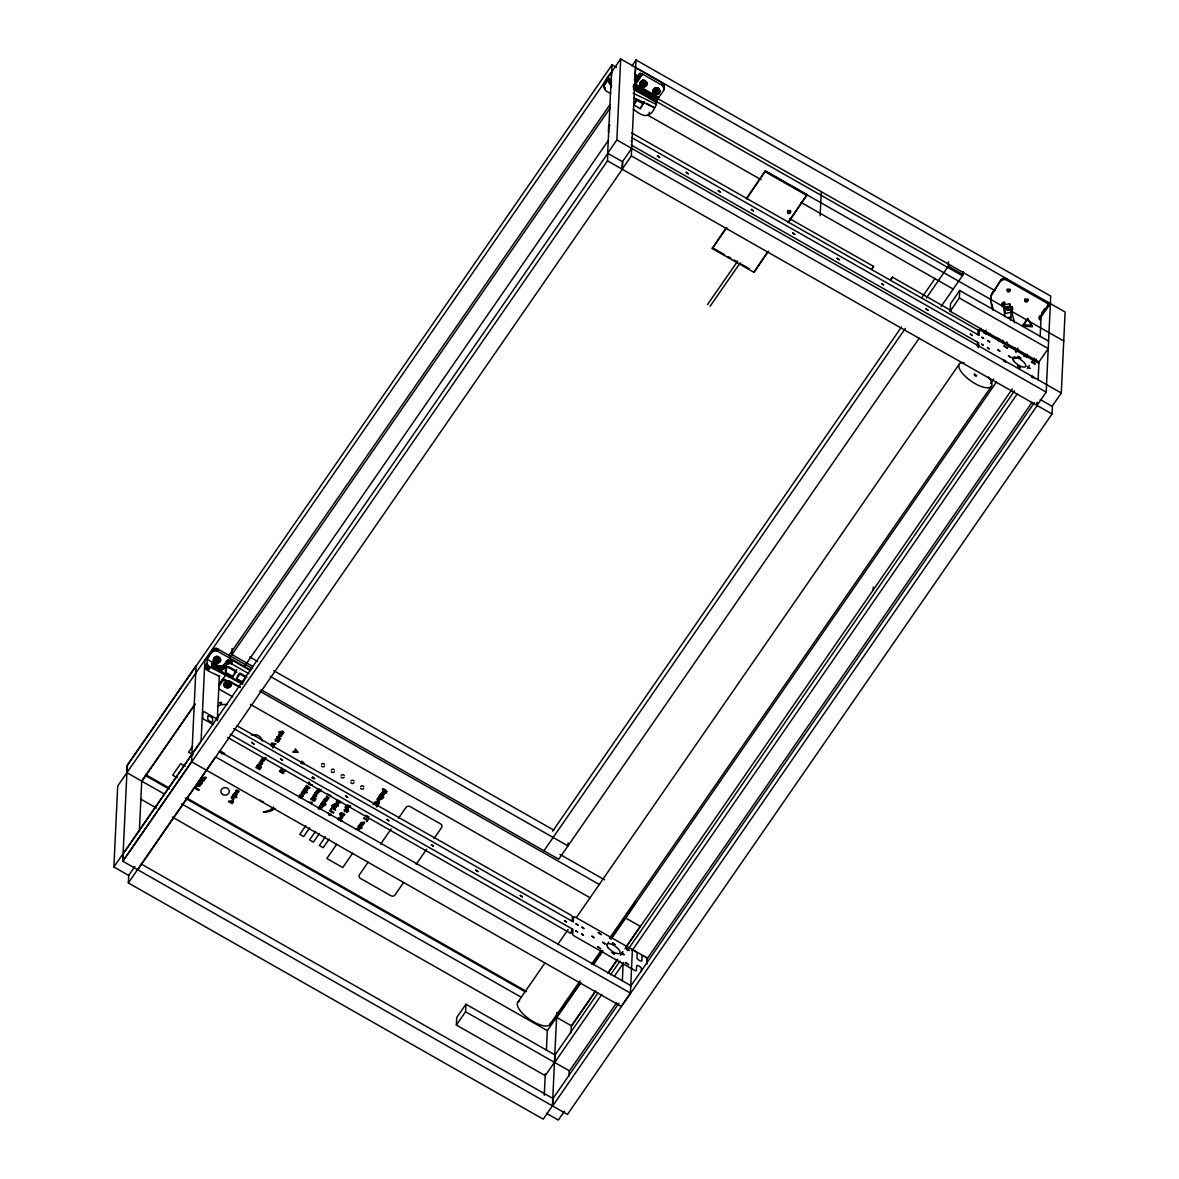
<?xml version="1.0" encoding="UTF-8"?>
<svg xmlns="http://www.w3.org/2000/svg" width="1179" height="1179" viewBox="0 0 1179 1179"><rect width="100%" height="100%" fill="white"/><g stroke="black" fill="none" stroke-linecap="round" stroke-linejoin="round"><path stroke-width="1.5" d="M216.818 663.35C218.336 660.373 219.486 652.96 213.856 658.324C210.687 666.916 226.56 661.891 218.159 656.732M227.473 687.947C228.977 684.97 230.141 677.557 224.496 682.921C221.343 691.528 237.2 686.487 228.814 681.344M643.277 87.128C644.795 84.151 645.945 76.738 640.315 82.103C637.146 90.695 653.019 85.669 644.618 80.511M556.797 1012.849L552.406 1105.858L543.21 1119.151L128.349 882.938L128.703 875.437L113.891 866.992L117.708 785.995L620.685 58.95L1065.109 312.008L1061.292 393.005L1052.095 406.298M122.734 861.201L127.258 765.2L196.068 665.737L191.543 761.737L122.734 861.201L552.406 1105.858M127.081 772.79L127.435 765.304L612.019 64.845L616.47 67.38M139.343 831.534L141.716 781.132L194.889 704.276M204.91 659.945L201.093 740.943L113.891 866.992M242.535 684.203L209.494 666.754L207.032 664.057L207.136 659.312C209.567 656.172 212.279 648.494 217.673 651.235L250.862 670.129M211.911 652.4L212.721 649.246L216.803 648.421L252.557 668.626M212.603 651.648L212.721 649.246M213.502 651.073L213.605 648.671M214.519 650.734L214.637 648.332M215.61 650.646L215.713 648.244M216.685 650.823L216.803 648.421M217.673 651.235L217.791 648.833M242.771 683.555L218.203 669.569L218.395 665.722L207.136 659.312M248.887 673.695L231.939 664.042C225.72 660.549 225.16 671.794 219.206 669.981L219.382 666.135L218.395 665.722M217.26 720.575L219.382 675.582M217.864 717.967L217.997 714.96M220.281 670.144L220.458 666.312C225.616 666.503 226.265 656.939 232.13 660.196L250.611 670.733M221.372 670.07L221.549 666.223M222.389 669.731L222.58 665.884M223.273 669.156L223.465 665.31M223.966 668.405L224.157 664.558M225.454 670.424L225.867 668.169L229.139 666.901L236.552 671.116L232.867 676.437L225.469 672.207L225.602 667.314M225.778 670.836L226 666.15M226.176 665.207L226.368 661.375M226.206 671.146L226.427 666.474M226.869 664.455L227.061 660.608M227.753 663.88L227.945 660.048M228.785 663.541L228.962 659.709M229.876 663.453L230.052 659.621M230.951 663.63L231.128 659.783M232.086 648.494L231.806 654.492L252.615 666.341M231.939 664.042L232.13 660.196M232.867 676.437L236.625 669.613M246.072 676.849L243.242 682.332L236.728 678.618L236.787 677.129M465.926 1004.243L465.572 1011.744L554.454 1062.353L545.258 1075.646L456.376 1025.037L456.73 1017.536L465.926 1004.243L554.808 1054.851M544.271 1095.409L545.287 1073.818M546.393 1050.415L547.321 1030.608L580.613 982.726M1040.246 399.563L1052.39 406.475L1052.036 413.976L567.453 1114.42L552.642 1105.99L552.995 1098.489L618.931 1003.182M616.617 1002.828L569.501 1070.915L554.69 1062.485L555.044 1054.984L597.959 992.954M556.856 1012.879L556.812 1017.477L580.893 982.682M568.116 842.911L567.969 845.903L270.227 676.378M610.634 93.008C598.667 90.591 605.623 77.224 611.65 72.582L611.488 75.883M604.031 87.939L604.208 83.576M603.913 86.951L604.665 82.692M605.048 89.663L605.166 87.275M611.68 85.61L609.234 82.913L609.322 78.168L604.547 85.094M137.722 869.734L622.306 169.29L622.659 161.788L607.671 153.255L611.488 72.243M607.494 160.845L607.848 153.358L123.264 853.802L122.911 861.304L607.494 160.845L1036.989 405.399L1046.186 392.106L1050.71 296.106L636.026 59.982L631.944 65.891M611.665 72.346L612.019 64.845M227.739 737.45L571.049 933.591L571.786 928.728M572.139 921.241L572.375 916.496L571.211 915.302L237.156 725.866M568.956 1076.147L569.206 1070.753M570.99 1032.951L571.329 1025.745M607.671 153.255L616.868 139.947L620.685 58.95M631.679 148.392L622.483 161.685L622.129 169.186L631.325 155.893L635.496 67.38M633.55 85.772L638.561 77.667L635.009 75.648L635.658 67.719L662.333 82.898C669.377 90.164 655.583 96.413 656.394 104.459C650.44 118.548 644.412 118.209 633.226 109.057M635.673 67.483L636.026 59.982M638.561 77.667L639.165 73.555L641.73 73.702L662.215 85.301L664.19 88.646M640.285 108.645L644.029 101.821L640.285 108.645L633.771 104.931L637.441 99.611L643.97 103.325M649.069 114.79L649.202 112.241M662.215 85.301L662.333 82.898M663.055 85.934L663.173 83.532M663.689 86.745L663.806 84.343M663.556 90.518L664.308 86.259M664.013 89.619L664.19 85.271M622.35 980.854L623.205 962.86M191.543 761.737L621.215 1006.394L630.411 993.101L632.401 949.567M634.729 901.596L634.582 904.602L610.855 939.029M641.317 971.717L641.464 968.711A2.859 1.076 34.7 0 0 639.092 966.102A2.859 1.076 34.7 0 0 636.601 965.94L636.395 970.464A2.093 0.781 34.7 0 1 634.567 970.346L574.482 936.141A2.093 0.781 34.7 0 1 572.743 934.225L572.979 929.406L230.2 734.237M646.799 964.083L647.035 958.954L1032.111 402.231M646.962 963.405L647.212 957.996L575.381 917.203A2.093 0.781 34.7 0 0 573.554 917.1L573.333 921.904L233.751 728.548M768.546 251.245L753.971 272.305L712.278 248.563L725.822 228.151M753.971 272.305L767.514 251.893M746.616 198.927L765.392 170.94L807.099 194.682L788.324 222.654M820.157 215.698L821.277 191.705M873.123 590.119L873.256 587.113M926.326 298.066L948.329 266.262L948.535 261.767M959.706 290.491L959.352 297.992L1048.234 348.601L1039.038 361.894L950.156 311.285L950.51 303.784L959.706 290.491L1048.588 341.099M941.181 306.452L963.14 274.692L963.287 271.701M977.347 346.714L977.553 342.205M977.907 334.703L978.128 329.973M978.511 347.702L978.747 342.883L631.178 144.988M992.851 309.797L991.023 302.752A14.236 12.851 2.7 0 1 992.777 293.04L1000.986 279.939A4.185 3.773 2.7 0 1 1006.748 278.775L1006.674 280.116L1046.967 303.062A2.093 1.886 2.7 0 1 1047.645 305.67L1039.554 317.372A1.857 1.665 2.7 0 0 1040.232 319.981L1040.291 318.625A1.857 1.665 2.7 0 1 1039.318 317.711M992.777 293.04L1000.986 279.939M1002.695 306.363L1002.076 303.563L1002.695 306.363L1008.487 309.664M1002.135 305.715L1002.194 303.165M1002.371 306.083L1002.43 304.727M1002.017 305.332L1002.725 302.517M1004.832 316.694L1003.521 305.007L1009.637 303.769L1014.559 322.84M1003.064 303.666L1003.565 302.207M1004.729 302.443L1004.67 303.784L1004.022 302.207M1004.39 303.666L1004.464 302.31M1010.712 320.349L1011.096 312.288L1009.637 303.769M1011.833 306.481L1011.774 307.837A1.739 1.577 2.7 0 1 1010.801 310.74M1017.698 351.313L1017.86 348.011M1031.316 324.048L1027.395 318.256L1032.244 326.848L1022.915 325.993L1026.511 319.538M1039.554 317.372L1039.613 316.016A1.857 1.665 2.7 0 0 1039.318 316.458M1038.124 379.874L1038.979 361.865M1040.158 336.663L1041.101 316.871L1050.356 303.607M1036.989 405.399L1037.122 402.407M552.642 1105.99L1037.225 405.532L1037.358 402.54M1046.967 303.062L1047.04 301.706A2.093 1.886 2.7 0 1 1047.718 304.315L1047.645 305.67M347.82 804.712L348.159 805.655M656.099 94.541L655.568 87.806L653.475 89.353L653.137 92.61L656.099 94.541L658.752 93.819L660.034 91.608L657.425 87.762L659.223 89.206M214.445 657.661L217.098 656.29M225.101 682.258L227.739 680.887M640.919 81.439L643.557 80.069M215.875 663.202L215.993 656.659M226.53 687.799L226.648 681.256M642.349 86.981L642.452 80.437M1008.62 307.188C1002.607 309.104 1010.256 312.774 1007.367 308.279M655.17 94.335L656.01 90.179M978.128 330.208L631.738 132.976M211.645 666.474L212.308 663.438L216.671 665.914L217.393 667.889L214.578 669.318M656.394 90.252L657.985 89.368L657.72 87.998M212.058 666.533L212.957 663.556M215.02 662.849L216.229 658.84M225.675 687.445L226.884 683.452M641.479 86.627L642.702 82.618M368.835 816.502L366.698 817.519L365.77 815.352M654.33 93.937L655.657 90.002M787.97 210.363L788.427 212.426L790.519 211.513M220.797 682.155L223.008 678.971L240.501 687.475M614.937 944.674L612.417 942.935L614.966 944.585M212.515 666.71L213.708 663.821M368.157 816.487L367.082 816.826M871.885 268.679L873.565 266.425L871.767 269.387M979.705 329.619L979.528 330.739L981.12 328.44M265.791 757.434L264.7 757.596M214.283 662.289L215.919 658.619M224.938 686.885L226.574 683.216M640.742 86.067L642.393 82.397M653.638 93.347L655.362 89.751M272.924 747.353L273.366 746.086L273.056 748.12M611.267 84.092L611.149 87.364M213.001 666.946L214.504 664.219M308.751 782.119L309.134 784.61L312.347 784.728M213.738 661.596L215.698 658.324M224.378 686.193L226.339 682.921M640.197 85.374L642.157 82.103M653.137 92.61L655.156 89.442M1008.649 307.675L1006.984 308.264M221.505 681.241L223.008 678.971L226.574 680.696M206.929 663.512C199.737 670.718 216.951 673.356 219.456 676.938M609.13 82.368L611.341 79.185M204.822 667.24L207.032 664.057M609.234 82.913L611.444 79.715M205.161 667.874L207.371 664.691M609.558 83.547L611.031 81.41M205.706 668.567L207.917 665.383M610.118 84.24L611.577 82.117M206.428 669.274L208.639 666.091M207.283 669.952L209.494 666.754M208.197 670.527L210.407 667.343M141.893 781.235L195.287 704.055M228.785 655.642L609.735 104.975M230.111 657.292L610.398 107.613M638.222 76.016L640.123 73.26M635.805 80.717L640.875 73.393M218.616 685.087L225.218 675.773M658.206 98.314L634.169 84.637L641.73 73.702M218.646 686.841L223.642 679.62M634.169 84.637L635.673 84.269L642.658 74.174M237.716 675.788L239.558 673.135M244.908 665.767L608.497 140.198M634.759 102.101L636.601 99.434M236.728 678.618L240.398 673.312L246.927 677.011M192.545 746.44L188.566 752.187L193.091 754.766M128.703 875.437L134.833 866.565M128.349 882.938L215.551 756.889L630.411 993.101M220.281 751.848L220.724 751.2L224.511 753.352L224.069 754M265.555 759.011L265.923 758.171M281.707 768.192L281.265 768.826L284.242 770.521L280.337 770.152L282.857 772.525L279.88 770.83L279.438 771.464L283.225 773.63L283.933 772.599L281.781 770.506L284.787 771.375L285.495 770.344M308.426 802.324L312.199 802.251L311.182 803.886M305.803 825.698L299.805 834.364L303.666 836.559L309.65 827.894M746.602 198.116L765.392 170.94M712.278 248.563L726.853 227.503M315.589 831.269L309.591 839.934L313.437 842.115L319.435 833.465M328.484 812.699L328.808 814.718M339.552 801.072C336.118 798.758 336.546 802.015 339.906 802.811L340.79 802.398L340.127 801.396M325.36 836.839L319.362 845.49L323.223 847.686L329.206 839.021M340.79 821.011L341.91 820.731L341.468 821.395M336.767 844.179L326.863 858.504L342.735 867.552L352.654 853.228M788.294 221.858L807.099 194.682M368.113 862.188L359.757 874.273A3.08 2.785 2.7 0 0 360.465 878.414L390.5 895.495A3.08 2.785 2.7 0 0 395.304 894.522L403.675 882.437M380.655 844.061L391.119 828.94M398.428 818.373L405.753 807.792A3.08 2.785 2.7 0 1 410.543 806.819L440.18 823.694A3.08 2.785 2.7 0 1 441.3 828.041L433.99 838.608M416.216 864.295L426.665 849.189M552.686 831.151L901.537 326.907M921.447 298.14L935.065 278.45M543.961 850.766L905.369 328.351M919.207 338.196L558.772 859.211L261.031 689.671M456.376 1025.037L465.572 1011.744M950.156 311.285L959.352 297.992M517.905 1002.076L545.111 962.757M557.667 944.6L568.131 929.479M576.502 917.38L959.441 363.854M1022.915 325.993L1027.336 319.612M990.463 383.661L993.602 379.122M1041.646 313.098L1044.682 308.706M549.753 1024.669L580.097 980.81M591.607 964.171L601.025 950.569M609.396 938.469L991.288 386.447M593.125 964.643L602.513 951.085M606.684 945.057L608.762 942.036M593.45 964.54L602.867 950.922M611.238 938.808L996.388 382.084M571.447 1025.818L595.424 991.156M607.937 973.073L617.324 959.514M620.449 954.99L622.541 951.984M625.666 947.459L640.256 926.355L625.445 917.925M595.704 991.112L571.623 1025.922L556.517 1017.315M608.276 972.955L617.693 959.338M620.832 954.798L622.925 951.777M625.017 948.741L1012.275 388.982M1027.366 368.408L1029.414 365.461M1031.463 362.498L1034.528 358.077M610.516 974.797L619.933 961.194M627.257 950.598L1014.515 390.838M1033.349 363.618L1036.488 359.079M554.69 1062.485L601.791 994.413M614.347 976.256L623.765 962.639M632.136 950.539L1017.3 393.801M630.441 986.543L1034.44 402.57M564.446 1111.193L558.315 1120.05L546.466 1113.3M707.518 304.55L737.745 261.045M710.053 306.304L740.265 262.799M984.052 333.215L986.116 330.238M212.588 668.522L215.3 664.735M639.858 84.564L642.01 81.764M213.399 660.785L215.551 657.985M224.054 685.397L226.206 682.582M652.857 91.8L655.023 89.103M278.73 734.384L279.114 736.742L281.545 735.991A1.547 1.4 2.7 0 0 281.133 734.399M309.561 782.311L309.37 783.593L310.666 784.448M213.944 667.623L216.037 665.31M639.77 83.724L641.966 81.395M213.311 659.945L215.506 657.617M223.951 684.542L226.162 682.214M652.812 90.945L655.008 88.734M350.767 805.92L349.013 805.802M214.327 667.992L216.671 665.914M639.917 82.869L642.039 81.042M213.458 659.09L215.58 657.263M224.113 683.702L226.221 681.86M318.831 809.295L318.919 808.514M653.033 90.105L655.097 88.381M640.315 82.103L642.201 80.717M213.856 658.324L215.742 656.939M214.622 668.36L217.142 666.518M224.496 682.921L226.397 681.536M653.475 89.353L655.288 88.071M654.109 88.734L655.907 87.614M321.219 789.444L319.376 792.023L316.635 790.461L319.406 790.814L317.667 788.972L319.435 789.075M641.685 80.953L642.776 80.231M215.212 657.175L216.317 656.452M225.867 681.771L226.972 681.049M270.964 745.673L272.393 745.482L271.774 746.115M214.799 668.699L217.422 667.078M631.443 141.613L631.281 140.728M214.858 668.994L217.511 667.535M214.784 669.2L217.393 667.889M892.267 277.08L890.631 280.13L892.356 277.124L951.07 310.563M222.389 680.607L225.587 680.283M318.168 808.234L318.654 807.247L320.983 809.31M654.92 88.292L658.53 88.617M1003.403 307.439L1009.519 306.201M1004.98 313.526L1011.096 312.288M1007.809 317.667L1010.875 317.048M998.421 340.083L999.777 339.803L999.541 338.889M1012.805 358.843L1017.389 357.915M329.604 814.586L331.196 814.321L329.147 815.337M212.308 663.438C209.626 664.823 215.05 668.508 217.069 668.08M302.428 764.08C306.142 762.12 301.382 761.781 301.411 762.076C303.99 760.367 299.186 761.487 300.969 763.417M376.396 806.849L377.413 806.421L376.499 806.274M1022.989 324.638L1032.303 325.492M643.513 80.585L646.033 81.631M217.054 656.806L219.574 657.853M219.382 666.135L220.458 666.312M227.694 681.403L230.229 682.464M367.008 815.47L366.64 816.575M1005.289 362.174C1009.165 362.646 1001.325 357.915 1004.125 361.437M218.203 669.569L219.206 669.981M220.989 752.998L221.578 753.337A1.592 1.43 2.7 0 1 222.079 754.088M375.674 804.933L377.84 805.213L379.137 803.665A1.916 1.739 2.7 0 0 378.96 802.56C377.648 799.598 372.652 802.339 375.276 804.667M633.197 93.185L656.394 104.459M633.712 97.695L654.183 107.657L646.505 103.28M635.348 74.321L638.9 76.34M635.26 74.896L638.812 76.915M634.641 76.532L638.193 78.551M635.363 78.153L637.721 79.494M634.818 79.096L637.191 80.452M634.243 79.98L636.616 81.336M635.673 84.269L658.781 97.43M656.777 98.034L994.899 290.565M634.331 85.979L657.661 99.272M633.079 86.48L657.189 100.215M948.329 266.262L963.14 274.692M633.491 87.806L656.821 101.099M656.659 101.674L962.403 275.768M634.051 89.029L656.585 101.851M633.374 89.265L656.482 102.426M765.304 171.088L1063.738 341.011M765.363 171.839L807.055 195.581M635.452 99.478L643.351 103.973M647.463 114.967L761.103 179.68M801.13 202.464L953.207 289.061M789.444 218.528L873.565 266.425M980.338 329.221L989.225 334.276M1038.537 363.353L981.149 330.68A2.093 0.781 34.7 0 0 979.322 330.562L979.101 335.381L631.531 137.486M616.868 139.947L1061.292 393.005M631.325 155.893L1046.186 392.106M1037.225 405.532L1052.036 413.976M712.322 247.664L724.672 254.708M727.767 256.462L730.847 258.216M733.942 259.984L737.022 261.738M740.117 263.492L749.387 268.768M249.771 657.027L257.774 661.581M273.779 670.704L553.909 830.208M559.937 854.392L604.621 879.829M227.341 666.872L236.817 672.266M239.985 674.079L246.293 677.674M259.616 691.086L599.477 884.604M229.257 680.814L240.044 686.959M250.42 704.394L590.281 897.912M219.161 689.14L232.69 696.848M217.791 719.47L204.748 712.042A2.093 0.781 34.7 0 0 202.935 711.924L202.67 717.628A2.093 0.781 34.7 0 0 204.394 719.544L213.09 724.495M311.86 777.742L313.57 778.715M327.762 794.071L331.55 796.223M219.102 751.2L630.765 985.6M185.147 766.262L180.623 763.683L172.679 775.163L177.204 777.742M168.995 787.896L146.653 775.178A2.785 2.52 2.7 0 1 145.665 774.22M186.562 797.903L526.6 991.524M145.268 775.443L169.201 789.075M185.162 798.168L525.023 991.672M126.905 772.702L164.058 793.85M181.61 803.842L521.472 997.36M140.507 798.964L156.453 808.057M172.414 817.135L547.38 1030.652M141.097 863.956L552.759 1098.356M634.361 950.79L635.687 951.571A2.093 0.781 34.7 0 1 637.191 953.339L636.984 957.849A2.859 1.076 34.7 0 0 639.357 960.458A2.859 1.076 34.7 0 0 641.848 960.62L642.054 956.11A2.093 0.781 34.7 0 1 643.881 956.228M1032.804 377.869L1032.038 377.324M975.814 374.657C971.584 372.137 976.463 378.267 976.684 375.526M224.511 680.121L223.008 678.971L223.42 680.239M644.309 80.29L645.311 81.086M217.85 656.511L218.837 657.307M228.505 681.108L229.492 681.904M644.854 80.806L646.593 82.338M218.395 657.027L220.134 658.56M229.05 681.639L230.775 683.157M657.941 88.307L659.724 89.943M645.001 81.159L646.932 83.134M218.542 657.366L220.458 659.356M229.198 681.978L231.113 683.967M658.059 88.661L660.004 90.754M299.245 797.711L299.112 796.179L301.013 798.522M645.046 81.513L647.02 83.989M218.572 657.735L220.561 660.211M229.227 682.332L231.202 684.807M658.074 89.014L660.034 91.608M644.972 81.867L646.858 84.829M218.513 658.088L220.399 661.051M229.168 682.685L231.055 685.647M657.985 89.368L659.827 92.448M1031.478 376.72L1032.465 376.101L1034.381 377.958M644.81 82.191L646.475 85.61M218.351 658.413L220.016 661.832M229.006 683.024L230.671 686.429M657.794 89.692L659.385 93.2M644.559 82.471L645.871 86.259M228.741 683.289L230.067 687.092M218.1 658.693L219.412 662.48M657.528 89.958L658.752 93.819M991.539 303.165L993.366 310.195M1003.521 305.007L1005.319 311.949M1014.706 347.54L1016.047 352.727M1006.807 341.866L1008.148 347.053M1002.695 340.038L1003.58 343.457M997.861 338.181L998.76 341.645M644.235 82.677L645.105 86.76M228.417 683.496L229.301 687.578M217.761 658.899L218.646 662.981M657.189 90.149L657.941 94.261M604.031 84.549L604.134 85.536M643.852 82.81L644.22 87.054M228.048 683.628L228.402 687.873M217.393 659.032L217.761 663.276M656.806 90.252L657.042 94.512M790.519 211.763A1.533 1.385 2.7 0 1 788.397 212.471A1.533 1.385 2.7 0 1 787.793 210.496M790.298 210.393A1.533 1.385 2.7 0 1 790.549 210.82M217.437 706.25A13.603 12.276 2.7 0 1 227.002 704.629M251.422 735.092A7.811 7.059 2.7 0 1 262.136 740.957M263.492 801.587A2.785 2.52 2.7 0 1 260.087 799.951M275.208 808.499A16.742 15.106 2.7 0 1 273.101 809.899L271.936 808.691A13.853 12.497 2.7 0 0 273.734 806.981M353.921 782.827A1.813 1.636 2.7 0 1 350.856 782.679M350.929 780.94A1.813 1.636 2.7 0 1 354.009 781.087M344.135 777.27A1.813 1.636 2.7 0 1 341.07 777.094M341.158 775.369A1.813 1.636 2.7 0 1 344.239 775.531M363.707 788.383A1.813 1.636 2.7 0 1 360.627 788.25M360.715 786.511A1.813 1.636 2.7 0 1 363.78 786.658M324.534 766.173A1.813 1.636 2.7 0 1 321.469 766.026M321.543 764.301A1.813 1.636 2.7 0 1 324.623 764.434M334.32 771.744A1.813 1.636 2.7 0 1 331.24 771.597M331.328 769.872A1.813 1.636 2.7 0 1 334.394 770.005M278.951 734.488A1.547 1.4 2.7 0 1 280.69 734.149M373.33 804.653A6.706 6.057 2.7 0 1 373.006 804.314M645.296 957.039A2.093 0.781 34.7 0 1 647.035 958.954M610.059 125.283A2.093 0.781 34.7 0 0 608.703 125.401L608.423 131.105A2.093 0.781 34.7 0 0 608.924 132.033M1000.912 281.28A4.185 3.773 2.7 0 1 1006.674 280.116M1027.012 354.172A1.533 1.385 2.7 0 1 1025.701 356.146A1.533 1.385 2.7 0 1 1024.183 354.275M1012.452 307.085A1.739 1.577 2.7 0 1 1010.005 309.149M1024.168 356.692A1.533 1.385 2.7 0 1 1024.905 354.85A1.533 1.385 2.7 0 1 1026.938 355.527A1.533 1.385 2.7 0 1 1026.216 357.37M1027.941 298.95A1.533 1.385 2.7 0 1 1026.393 300.63A1.533 1.385 2.7 0 1 1024.964 298.832M1010.182 289.297A1.533 1.385 2.7 0 1 1007.146 289.312M990.891 300.586A14.236 12.851 2.7 0 1 992.851 291.699M550.431 1022.827A19.527 7.325 34.7 0 1 529.165 1019.039A19.527 7.325 34.7 0 1 519.659 1000.986M988.326 376.985A19.527 7.325 34.7 0 1 986.101 387.714A19.527 7.325 34.7 0 1 963.022 374.038A19.527 7.325 34.7 0 1 963.921 362.528M989.829 333.51A7.325 1.547 -60.2 0 1 988.901 335.175M985.865 334.291A7.325 1.547 -60.2 0 1 986.794 332.625M331.859 805.861C334.07 802.619 332.817 811.889 336.885 806.082L333.377 804.299L331.859 805.861M339.861 814.099C342.043 810.99 340.864 820.053 344.902 814.321L341.394 812.537L339.861 814.099M201.034 779.761C200.902 782.34 205.78 781.53 203.982 779.216C199.295 782.679 204.498 775.9 201.034 779.761M235.712 791.124C235.564 793.703 240.457 792.892 238.644 790.578C233.958 794.042 239.175 787.263 235.712 791.124M261.37 759.644C261.222 762.224 266.115 761.413 264.302 759.099C259.631 762.562 264.833 755.783 261.37 759.644M313.378 795.28C313.231 797.859 318.124 797.048 316.311 794.734C311.639 798.183 316.842 791.418 313.378 795.28M359.477 824.696C359.344 827.26 364.223 826.45 362.425 824.136C357.561 827.57 363.117 820.879 359.477 824.696M380.832 793.821C380.699 796.4 385.577 795.589 383.779 793.275C379.093 796.724 384.295 789.959 380.832 793.821M283.741 732.439L282.547 734.458L278.76 732.306L279.202 731.658C280.101 733.146 282.547 729.049 283.741 732.439M338.565 803.385L337.445 804.579L338.373 806.023L334.585 803.872L337.666 803.96L336.148 801.632L338.565 803.385M322.81 806.451C322.294 810.224 316.945 805.729 320.909 804.992C319.362 806.849 322.103 807.143 322.81 806.451M375.364 802.973C378.105 807.792 379.122 799.627 375.364 802.973M207.828 716.39L207.71 718.851A2.859 1.076 34.7 0 0 210.083 721.46A2.859 1.076 34.7 0 0 212.574 721.607L212.692 719.146A2.859 1.076 34.7 0 0 210.319 716.537A2.859 1.076 34.7 0 0 207.828 716.39M328.823 797.829L327.585 799.863L324.829 798.301L327.909 798.404L326.391 796.061L328.823 797.829M342.573 817.445L341.335 819.479L338.594 817.917L341.659 818.005L340.142 815.676L342.573 817.445M199.133 782.547C201.624 779.422 198.809 787.204 202.537 783.062C200.563 785.686 202.582 777.772 199.133 782.547M233.796 793.909C236.183 790.741 233.678 798.876 237.259 794.219C235.122 797.181 237.244 789.105 233.796 793.909M299.643 795.545C302.016 792.303 299.628 800.438 303.106 795.854C300.984 798.905 302.974 790.947 299.643 795.545M301.47 792.907C303.858 789.738 301.352 797.874 304.934 793.216C302.752 796.223 305.022 788.088 301.47 792.907M304.211 788.943C306.717 785.833 303.902 793.6 307.616 789.458C305.788 792.082 307.336 784.418 304.211 788.943M276.962 737.022L279.261 739.204L280.897 738.791L277.581 736.212L276.962 737.022M305.995 786.231L308.308 788.412L309.944 788.014L306.614 785.42L305.995 786.231M321.071 803.754L323.385 805.935L325.006 805.537L321.69 802.943L321.071 803.754M358.269 826.332L360.582 828.513L362.204 828.115L358.888 825.536L358.269 826.332M378.71 796.798L381.023 798.964L382.644 798.566L379.329 795.987L378.71 796.798M382.541 791.242L384.855 793.423L386.476 793.025L383.16 790.446L382.541 791.242M275.812 739.926L275.635 741.399L275.12 739.572L277.08 738.422L278.038 739.336L277.684 741.444L278.951 739.572L279.511 740.928L277.581 742.298L277.05 739.336L275.812 739.926M344.799 810.194L344.636 811.668L344.121 809.84L346.066 808.691L347.024 809.59L346.685 811.712L347.952 809.84L348.498 811.181L346.582 812.552L346.051 809.605L344.799 810.194M315.839 798.846L314.439 801.278L310.652 799.111L312.833 796.724L315.839 798.846M313.54 798.021L312.774 799.377L311.757 798.802L313.54 798.021M205.485 777.329L202.479 777.565L205.22 779.127L206.251 777.492L205.485 777.329M363.928 822.264L360.921 822.485L363.663 824.047L364.694 822.411L363.928 822.264M231.732 797.785L233.781 799.333L233.324 799.981L231.084 797.564L232.13 796.179L234.872 797.741L231.732 797.785M377.604 799.421L379.638 800.968L379.196 801.617L376.956 799.2L378.002 797.815L380.743 799.377L377.678 799.274M197.232 785.155C201.241 789.296 201.845 780.616 197.232 785.155M315.044 792.745C319.141 796.857 319.553 788.161 315.044 792.745M356.397 829.014C360.494 833.14 360.907 824.43 356.397 829.014M233.516 801.425L232.189 803.724L228.402 801.558L228.888 800.88C230.067 802.781 232.528 798.316 233.516 801.425M261.178 764.243L258.054 764.331L260.795 765.893L262.799 763.122L260.559 760.72L260.102 761.369L262.121 762.99L259.085 762.842L261.178 764.243M576.059 923.82L577.931 925.029L576.059 923.82M981.827 337.297L983.699 338.506L981.871 337.238M219.898 702.787C221.092 706.472 223.067 700.311 219.898 702.787M323.355 800.394L324.52 802.324L326.568 801.396A1.547 1.4 2.7 0 0 326.156 799.819L325.551 799.45A1.562 1.4 2.7 0 0 323.753 799.804L323.355 800.394M281.088 732.1L282.857 732.97L281.088 732.1M575.75 930.717L577.607 931.941L575.75 930.717M602.69 942.36L605.24 944.055L602.852 942.227M611.945 952.558L614.495 954.253L611.945 952.558M621.642 953.163L624.207 954.843L621.716 953.074M981.517 344.18L983.374 345.418L981.562 344.135M1008.458 355.837L1011.007 357.517L1008.458 355.837M1017.713 366.035L1020.262 367.715L1017.713 366.035M1027.41 366.625L1029.974 368.32L1027.41 366.625M232.617 801.646C231.084 804.491 230.996 799.598 232.617 801.646M280.897 735.667C278.421 737.745 279.231 732.586 280.897 735.667M325.935 801.072C323.518 803.194 324.166 797.977 325.935 801.072M314.999 799.067C313.511 802.118 313.437 797.328 314.999 799.067M251.628 742.416L254.016 744.111L251.628 742.416M280.469 758.863L282.518 760.308L280.469 758.863M312.523 777.108L314.572 778.567L312.523 777.108M345.594 795.943L347.643 797.402L345.594 795.943M386.948 819.493L388.996 820.952L387.066 819.42M657.396 155.893L659.783 157.588L657.528 155.805M431.396 844.798L433.445 846.257L431.396 844.798M686.237 172.34L688.285 173.785L686.237 172.34M718.291 190.585L720.34 192.044L718.291 190.585M475.83 870.102L477.878 871.561L475.83 870.102M751.362 209.42L753.41 210.864L751.362 209.42M520.278 895.406L522.326 896.865L520.278 895.406M792.715 232.97L794.764 234.415L792.715 232.97M564.49 920.578L566.539 922.037L564.49 920.578M582.013 927.151L583.841 928.448L582.013 927.151M581.689 934.048L583.517 935.345L581.792 933.989M591.976 936.229L594.024 937.688L591.976 936.229M837.164 258.275L839.212 259.719L837.164 258.275M598.342 932.545L601.305 934.638L598.342 932.545M597.679 946.678L600.642 948.771L597.679 946.678M626.255 948.432L629.218 950.539L626.417 948.329M625.592 962.565L628.554 964.658L625.592 962.565M881.597 283.579L883.646 285.023L881.715 283.505M926.046 308.883L928.094 310.342L926.046 308.883M970.258 334.055L972.292 335.499L970.361 333.981M987.781 340.628L989.608 341.925L987.781 340.628M987.457 347.525L989.284 348.822L987.457 347.525M997.743 349.706L999.792 351.165L997.743 349.706M1004.11 346.022L1007.072 348.114L1004.11 346.022M1032.023 361.909L1034.985 364.002L1032.023 361.909M333.893 806.053L335.573 806.996L333.893 806.053M341.91 814.306L343.575 815.234L341.91 814.306M1018.184 356.397L1020.705 358.151L1018.184 356.397M203.687 780.277L202.626 780.601L203.687 780.277M238.35 791.64L237.288 791.964L238.35 791.64M264.022 760.16L262.946 760.484L264.022 760.16M303.254 762.901L302.178 763.24L303.254 762.901M316.031 795.796L314.955 796.12L316.031 795.796M362.13 825.197L361.069 825.536L362.13 825.197M383.484 794.337L382.423 794.661L383.484 794.337M198.057 784.875L199.28 784.86L198.057 784.875M315.869 792.465L317.092 792.45L315.869 792.465M357.222 828.749L358.46 828.719L357.222 828.749M271.332 744.067L271.76 743.035L276.063 743.831L273.248 743.978L274.309 746.366L271.332 744.067M345.255 807.202L345.683 806.171L349.986 806.967L347.171 807.099L348.232 809.501L345.255 807.202M196.687 785.951L195.036 788.338L198.779 790.475L199.266 789.797L196.141 788.014L196.687 785.951M233.059 794.852L232.602 795.501L236.389 797.652L236.846 797.004L233.059 794.852M257.685 764.862L255.902 767.455L259.689 769.607L261.429 767.087L259.513 768.561L258.673 768.074L259.218 766.011L258.039 767.721L257.007 767.131L257.685 764.862M293.424 751.539L292.923 752.261L298.125 752.364L295.281 748.857L295.413 750.389L293.424 751.539M295.9 750.964L295.266 751.893L296.975 752.231L295.9 750.964M303.46 789.886L303.018 790.549L305.759 792.111L306.216 791.448L303.46 789.886M306.584 791.669L306.805 792.701L306.584 791.669M322.368 801.867L321.926 802.516L324.667 804.078L325.109 803.43L322.368 801.867M325.492 803.651L325.713 804.682L325.492 803.651M331.343 808.573L329.678 810.975L333.436 813.112L333.922 812.419L330.798 810.651L331.343 808.573M332.124 807.438L331.667 808.087L334.423 809.649L334.865 809L332.124 807.438M335.234 809.207L335.455 810.253L335.234 809.207M338.122 818.58L337.68 819.228L340.422 820.79L340.878 820.142L338.122 818.58M382.468 789.119L383.72 789.871A5.998 5.423 2.7 0 1 385.577 790.785C389.409 794.381 385.253 787.926 382.468 789.119M364.149 817.843L363.663 818.521L366.816 820.319L366.757 821.689L368.629 818.992L367.288 819.626L364.149 817.843M380.006 794.911L379.564 795.56L383.352 797.711L383.794 797.063L380.006 794.911M271.023 809.354L270.949 809.398A13.956 12.601 2.7 0 1 268.208 810.784L268.561 811.653A15.076 13.617 2.7 0 0 271.981 810.459L271.023 809.354M267.147 811.137L267.058 811.167A13.956 12.601 2.7 0 1 263.492 811.741L263.359 812.11A16.742 15.106 2.7 0 0 267.427 811.889L267.147 811.137M788.029 213.163A1.533 1.385 2.7 0 0 790.549 212.426A1.533 1.385 2.7 0 0 788.574 210.82A1.533 1.385 2.7 0 0 788.029 213.163M222.787 794.543A4.185 3.773 2.7 0 0 229.257 791.654A4.185 3.773 2.7 0 0 223.199 788.014A4.185 3.773 2.7 0 0 222.787 794.543M608.261 947.872A7.811 2.933 34.7 0 0 619.623 953.31A7.811 2.933 34.7 0 0 612.446 944.644A7.811 2.933 34.7 0 0 608.261 947.872M1014.028 361.334A7.811 2.933 34.7 0 0 1025.391 366.772A7.811 2.933 34.7 0 0 1018.214 358.107A7.811 2.933 34.7 0 0 1014.028 361.334M1025.258 301.544A1.533 1.385 2.7 0 0 1027.837 301.013A1.533 1.385 2.7 0 0 1026.025 299.245A1.533 1.385 2.7 0 0 1025.258 301.544M1007.677 291.581A1.533 1.385 2.7 0 0 1010.123 290.653A1.533 1.385 2.7 0 0 1007.986 289.209A1.533 1.385 2.7 0 0 1007.677 291.581"/></g></svg>
